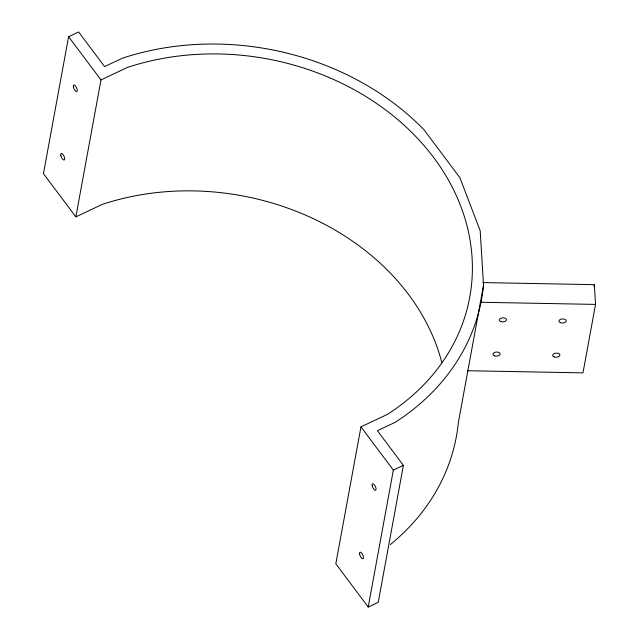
<?xml version="1.0" encoding="UTF-8"?>
<svg xmlns="http://www.w3.org/2000/svg" width="639" height="639" viewBox="0 0 639 639"><rect width="100%" height="100%" fill="white"/><g stroke="black" fill="none" stroke-linecap="round" stroke-linejoin="round"><path stroke-width="0.96" d="M390.357 544.556A254.769 207.667 10.4 0 0 458.395 422.331L483.523 285.393L480.193 230.751L459.872 177.65L423.953 129.709A254.769 207.667 10.4 0 0 122.329 58.213L104.588 66.6L78.629 31.95L68.597 36.695L43.46 173.64L75.857 216.869L102.32 204.36A242.756 197.874 10.4 0 1 441.733 362.217M75.857 216.869L100.986 79.931L68.597 36.695M100.986 79.931L127.449 67.422A242.756 197.874 10.4 0 1 433.689 157.561A242.756 197.874 10.4 0 1 387.418 414.368L360.955 426.876L335.818 563.814L368.216 607.05L378.248 602.305L403.385 465.36L377.425 430.718L395.158 422.331A254.769 207.667 10.4 0 0 483.523 285.393M368.216 607.05L393.352 470.104L360.955 426.876M593.974 286.607L594.334 284.659L482.924 282.582M594.334 284.659L595.54 304.404L582.976 372.872L467.588 370.724M393.352 470.104L403.385 465.36M480.153 302.255L595.54 304.404M372.21 485.8A3.602 1.382 64.7 0 0 375.58 490.297A3.602 1.382 64.7 0 0 374.462 484.969A3.602 1.382 64.7 0 0 372.21 485.8M359.645 554.269A3.602 1.382 64.7 0 0 363.016 558.766A3.602 1.382 64.7 0 0 361.898 553.438A3.602 1.382 64.7 0 0 359.645 554.269M73.413 87.032A3.602 1.382 64.7 0 0 76.792 91.529A3.602 1.382 64.7 0 0 75.666 86.201A3.602 1.382 64.7 0 0 73.413 87.032M60.849 155.501A3.602 1.382 64.7 0 0 64.219 160.006A3.602 1.382 64.7 0 0 63.101 154.67A3.602 1.382 64.7 0 0 60.849 155.501M500.76 321.601A3.602 2.045 -3.5 0 0 506.455 319.923A3.602 2.045 -3.5 0 0 501.415 318.038A3.602 2.045 -3.5 0 0 500.76 321.601M494.474 355.835A3.602 2.045 -3.5 0 0 500.169 354.158A3.602 2.045 -3.5 0 0 495.129 352.281A3.602 2.045 -3.5 0 0 494.474 355.835M554.157 356.945A3.602 2.045 -3.5 0 0 559.852 355.268A3.602 2.045 -3.5 0 0 554.812 353.391A3.602 2.045 -3.5 0 0 554.157 356.945M560.443 322.711A3.602 2.045 -3.5 0 0 566.138 321.034A3.602 2.045 -3.5 0 0 561.09 319.149A3.602 2.045 -3.5 0 0 560.443 322.711"/></g></svg>
